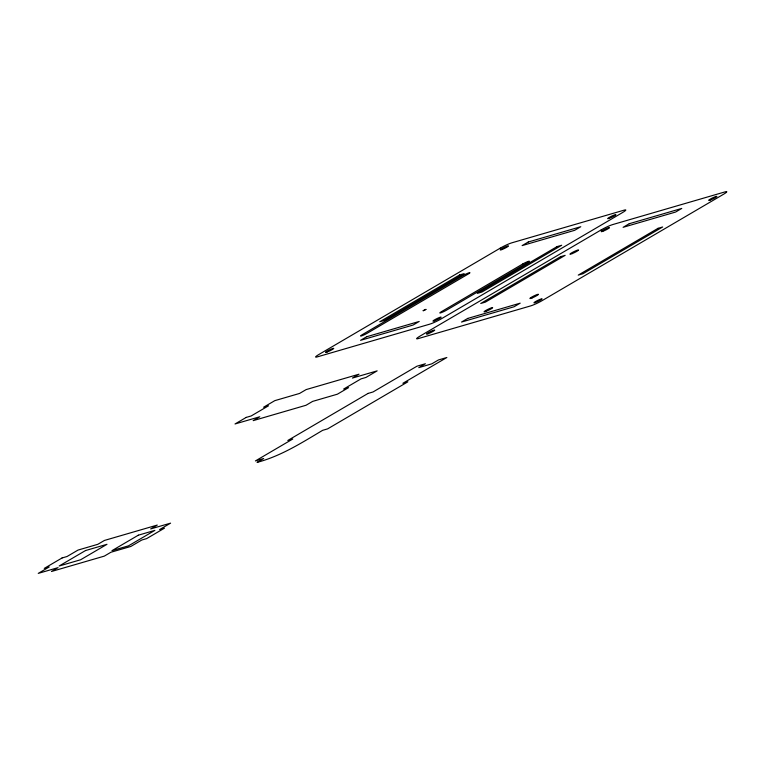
<?xml version="1.0" encoding="UTF-8"?>
<svg xmlns="http://www.w3.org/2000/svg" width="765" height="765" viewBox="0 0 765 765"><rect width="100%" height="100%" fill="white"/><g stroke="black" fill="none" stroke-linecap="round" stroke-linejoin="round"><path stroke-width="1.15" d="M423.188 310.714L425.914 309.404L423.188 310.714M500.262 248.137L318.909 354.463A9.161 1.052 -26 0 0 317.265 356.892L429.634 324.197A9.161 1.052 -26 0 0 441.185 318.89L622.538 212.555A9.161 1.052 -26 0 0 624.183 210.136L511.804 242.83A9.161 1.052 -26 0 0 500.262 248.137M459.555 274.979L379.756 321.759L384.384 320.411L464.173 273.631L459.555 274.979M463.332 275.419L362.218 334.707A4.58 0.526 -26 0 0 361.396 335.921A4.58 0.526 -26 0 0 367.171 333.272L468.285 273.985A4.58 0.526 -26 0 0 469.108 272.77A4.58 0.526 -26 0 0 463.332 275.419M366.712 336.724L360.554 340.329L413.062 325.058L419.21 321.453L366.712 336.724M528.28 241.998L522.122 245.603L574.63 230.332L580.778 226.717L528.28 241.998M246.225 417.403L235.018 423.973L259.784 416.772L253.186 420.635L306.019 405.268L312.617 401.396L337.375 394.195L348.591 387.626L343.638 389.06L360.994 378.885L365.947 377.441L377.155 370.872L352.388 378.082L358.986 374.209L306.153 389.586L299.555 393.449L274.798 400.65L263.581 407.229L268.534 405.785L251.178 415.959L246.225 417.403M522.791 263.963L441.462 311.651A4.58 0.526 -26 0 0 440.64 312.866A4.58 0.526 -26 0 0 446.416 310.217L527.745 262.529A4.58 0.526 -26 0 0 528.567 261.314A4.58 0.526 -26 0 0 522.791 263.963M557.063 246.607L477.274 293.387L481.893 292.048L561.692 245.259L557.063 246.607M601.242 229.854L419.889 336.179A9.161 1.052 -26 0 0 418.245 338.599L530.614 305.914A9.161 1.052 -26 0 0 542.165 300.607L723.518 194.272A9.161 1.052 -26 0 0 725.153 191.852L612.784 224.547A9.161 1.052 -26 0 0 601.242 229.854M560.535 256.696L480.736 303.476L485.364 302.127L565.153 255.347L560.535 256.696M467.692 318.441L461.534 322.046L514.042 306.775L520.19 303.16L467.692 318.441M629.26 223.715L623.102 227.32L675.61 212.048L681.758 208.434L629.26 223.715M62.08 557.953L44.284 568.385L49.237 566.951L38.25 573.387L58.064 567.63L51.465 571.493L104.298 556.126L110.896 552.254L130.805 546.459L141.802 540.014L146.651 538.608L164.446 528.175L159.598 529.581L170.585 523.145L150.667 528.931L157.265 525.067L104.432 540.444L97.834 544.307L78.03 550.073L67.033 556.518L62.08 557.953M85.527 550.551L59.144 566.014L80.612 559.77L106.985 544.307L85.527 550.551M368.061 393.42L287.822 440.458L292.775 439.014L255.405 460.932L263.667 458.522L257.069 462.395C280.832 456.112 301.592 442.868 322.648 430.322L327.602 428.888L407.841 381.84L402.887 383.284L446.846 357.504L438.431 359.961L431.833 363.824L418.799 367.621L425.397 363.748L416.973 366.196L373.014 391.976L368.061 393.42M658.043 228.324L578.254 275.104L582.873 273.765L662.662 226.976L658.043 228.324M138.35 535.184L111.977 550.647L128.482 545.847L154.865 530.375L138.35 535.184M486.282 311.269A4.772 0.545 -26 0 0 492.66 307.664A4.772 0.545 -26 0 0 486.148 310.274A4.772 0.545 -26 0 0 486.282 311.269M532.077 297.939A4.772 0.545 -26 0 0 538.464 294.334A4.772 0.545 -26 0 0 531.943 296.954A4.772 0.545 -26 0 0 532.077 297.939M572.182 253.617A4.772 0.545 -26 0 0 578.56 250.012A4.772 0.545 -26 0 0 572.048 252.622A4.772 0.545 -26 0 0 572.182 253.617M428.075 333.76A4.58 0.526 -26 0 0 434.702 330.203A4.58 0.526 -26 0 0 429.079 332.278A4.58 0.526 -26 0 0 428.075 333.76M609.265 218.331A4.58 0.526 -26 0 0 615.892 214.774A4.58 0.526 -26 0 0 610.269 216.849A4.58 0.526 -26 0 0 609.265 218.331M434.51 320.793A4.58 0.526 -26 0 0 441.137 317.236A4.58 0.526 -26 0 0 435.514 319.311A4.58 0.526 -26 0 0 434.51 320.793M501.85 249.591A4.58 0.526 -26 0 0 508.476 246.034A4.58 0.526 -26 0 0 502.854 248.099A4.58 0.526 -26 0 0 501.85 249.591M327.095 352.043A4.58 0.526 -26 0 0 333.722 348.486A4.58 0.526 -26 0 0 328.099 350.561A4.58 0.526 -26 0 0 327.095 352.043M535.49 302.51A4.58 0.526 -26 0 0 542.117 298.952A4.58 0.526 -26 0 0 536.495 301.028A4.58 0.526 -26 0 0 535.49 302.51M710.245 200.047A4.58 0.526 -26 0 0 716.872 196.49A4.58 0.526 -26 0 0 711.249 198.565A4.58 0.526 -26 0 0 710.245 200.047M602.83 231.307A4.58 0.526 -26 0 0 609.456 227.75A4.58 0.526 -26 0 0 603.834 229.816A4.58 0.526 -26 0 0 602.83 231.307"/></g></svg>
